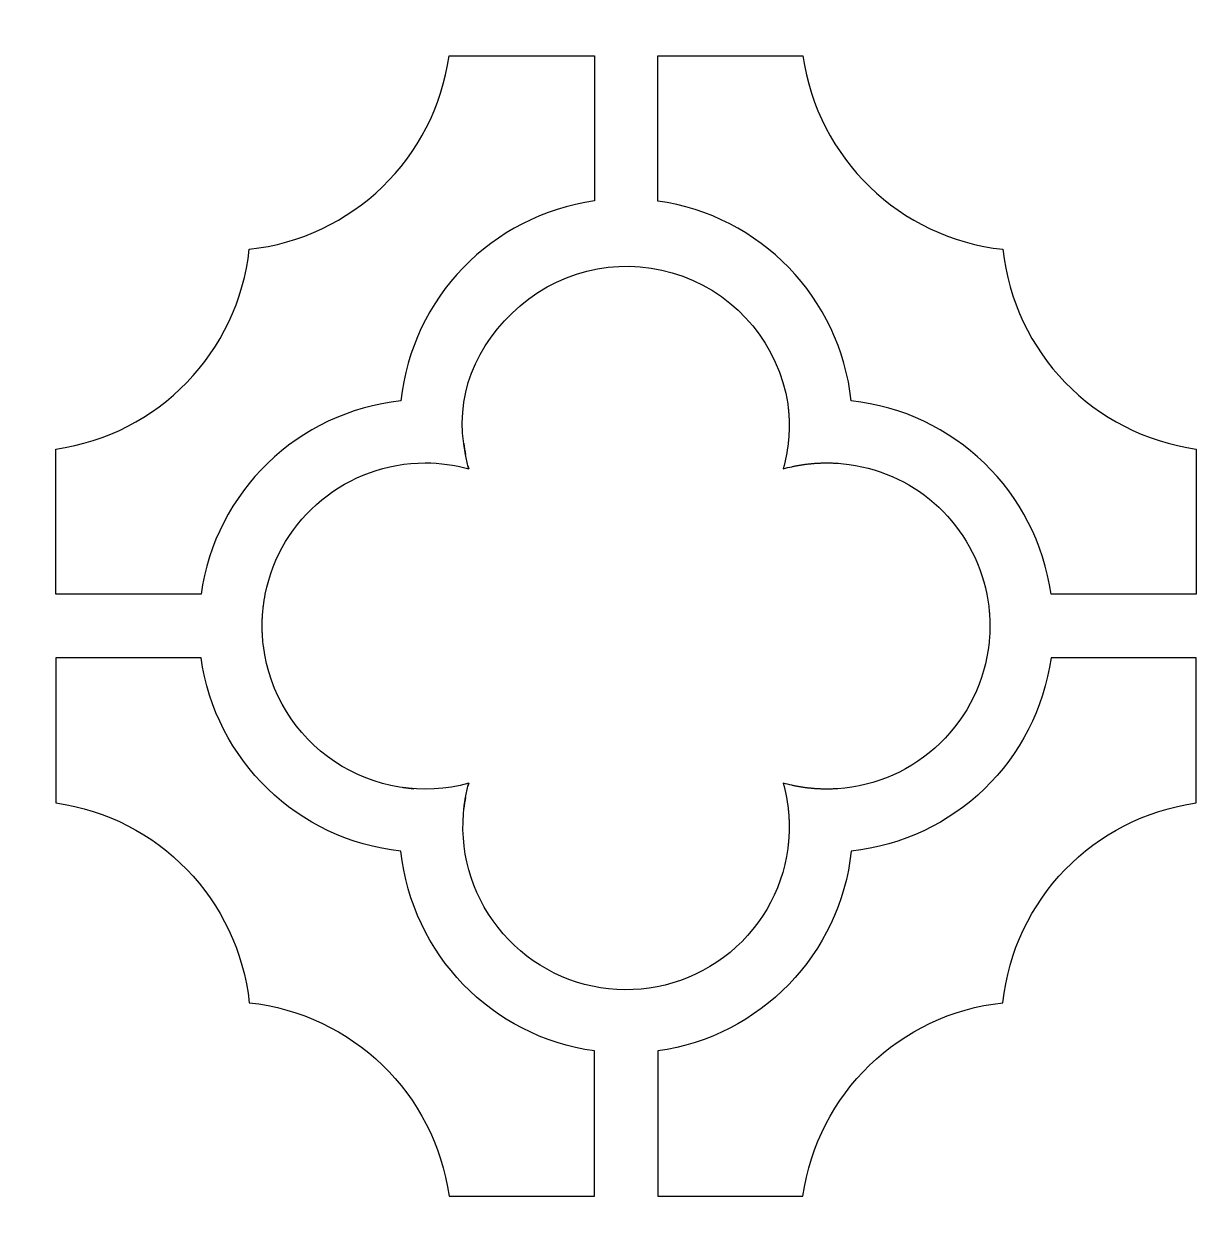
# Model space of a CAD drawing. Header units: centimetres. Extents: x -8.6 to 7.4, y -2.5 to 11.8.
# Drawn here: x 3.592 to 6.103, y 2.096 to 4.664 of the extents above; entities that cross this region are included whole.
import ezdxf

# ---------------------------------------------------------------- set-up
doc = ezdxf.new("R2010")
doc.units = ezdxf.units.CM
doc.header["$MEASUREMENT"] = 0
doc.layers.add('layer 1', color=7, linetype='Continuous')

msp = doc.modelspace()

# ---------------------------------------------------------------- linework, layer by layer
at = {"layer": 'layer 1', "color": 242}
for points, knots in [([(-0.18941, 11.81631), (-0.18941, 11.81631), (-0.0542, 11.81631), (-0.0542, 11.81631), (-0.0542, 11.81631), (-0.0542, 11.81631), (7.23783, 11.81631), (7.23783, 11.81631), (7.23783, 11.81631), (7.23783, 11.81631), (7.37304, 11.81631), (7.37304, 11.81631), (7.37304, 11.81631), (7.37304, 11.81631), (7.37304, 11.6811), (7.37304, 11.6811), (7.37304, 11.6811), (7.37304, 11.6811), (7.37304, -2.35212), (7.37304, -2.35212), (7.37304, -2.35212), (7.37304, -2.35212), (7.37304, -2.48733), (7.37304, -2.48733), (7.37304, -2.48733), (7.37304, -2.48733), (7.23783, -2.48733), (7.23783, -2.48733), (7.23783, -2.48733), (7.23783, -2.48733), (-0.0542, -2.48733), (-0.0542, -2.48733), (-0.0542, -2.48733), (-0.0542, -2.48733), (-0.18941, -2.48733), (-0.18941, -2.48733), (-0.18941, -2.48733), (-0.18941, -2.48733), (-0.18941, -2.35212), (-0.18941, -2.35212), (-0.18941, -2.35212), (-0.18941, -2.35212), (-0.18941, 11.6811), (-0.18941, 11.6811), (-0.18941, 11.6811), (-0.18941, 11.6811), (-0.18941, 11.81631), (-0.18941, 11.81631)], [0, 0, 0, 0, 0.0769231, 0.0769231, 0.0769231, 0.0769231, 0.1538462, 0.1538462, 0.1538462, 0.1538462, 0.2307692, 0.2307692, 0.2307692, 0.2307692, 0.3076923, 0.3076923, 0.3076923, 0.3076923, 0.3846154, 0.3846154, 0.3846154, 0.3846154, 0.4615385, 0.4615385, 0.4615385, 0.4615385, 0.5384615, 0.5384615, 0.5384615, 0.5384615, 0.6153846, 0.6153846, 0.6153846, 0.6153846, 0.6923077, 0.6923077, 0.6923077, 0.6923077, 0.7692308, 0.7692308, 0.7692308, 0.7692308, 0.8461538, 0.8461538, 0.8461538, 0.8461538, 1, 1, 1, 1]), ([(4.80863, 4.59689), (4.80863, 4.59689), (4.70532, 4.59689), (4.70532, 4.59689), (4.70532, 4.59689), (4.70532, 4.59689), (4.65601, 4.59689), (4.65601, 4.59689), (4.65601, 4.59689), (4.65601, 4.59689), (4.61874, 4.59689), (4.61874, 4.59689), (4.61874, 4.59689), (4.61874, 4.59689), (4.49869, 4.59689), (4.49869, 4.59689), (4.49869, 4.59689), (4.46806, 4.3779), (4.2921, 4.20773), (4.07225, 4.18404), (4.07225, 4.18404), (4.04874, 3.96418), (3.87838, 3.78841), (3.65942, 3.75762), (3.65942, 3.75762), (3.65942, 3.75762), (3.65942, 3.69232), (3.65942, 3.69232), (3.65942, 3.69232), (3.65942, 3.69232), (3.65942, 3.65907), (3.65942, 3.65907), (3.65942, 3.65907), (3.65942, 3.65907), (3.65942, 3.56051), (3.65942, 3.56051), (3.65942, 3.56051), (3.65942, 3.56051), (3.65942, 3.44769), (3.65942, 3.44769), (3.65942, 3.44769), (3.65942, 3.44769), (3.84912, 3.44769), (3.84912, 3.44769), (3.84912, 3.44769), (3.84912, 3.44769), (3.96933, 3.44769), (3.96933, 3.44769), (3.96933, 3.44769), (3.99994, 3.66669), (4.17591, 3.83687), (4.39576, 3.86055), (4.39576, 3.86055), (4.41928, 4.08042), (4.58966, 4.25619), (4.80863, 4.28697), (4.80863, 4.28697), (4.80863, 4.28697), (4.80863, 4.59689), (4.80863, 4.59689)], [0, 0, 0, 0, 0.0625, 0.0625, 0.0625, 0.0625, 0.125, 0.125, 0.125, 0.125, 0.1875, 0.1875, 0.1875, 0.1875, 0.25, 0.25, 0.25, 0.25, 0.3125, 0.3125, 0.3125, 0.3125, 0.375, 0.375, 0.375, 0.375, 0.4375, 0.4375, 0.4375, 0.4375, 0.5, 0.5, 0.5, 0.5, 0.5625, 0.5625, 0.5625, 0.5625, 0.625, 0.625, 0.625, 0.625, 0.6875, 0.6875, 0.6875, 0.6875, 0.75, 0.75, 0.75, 0.75, 0.8125, 0.8125, 0.8125, 0.8125, 0.875, 0.875, 0.875, 0.875, 1, 1, 1, 1]), ([(5.25376, 4.59689), (5.25376, 4.59689), (5.18862, 4.59689), (5.18862, 4.59689), (5.18862, 4.59689), (5.18862, 4.59689), (5.09642, 4.59689), (5.09642, 4.59689), (5.09642, 4.59689), (5.09642, 4.59689), (5.02738, 4.59689), (5.02738, 4.59689), (5.02738, 4.59689), (5.02738, 4.59689), (4.94384, 4.59689), (4.94384, 4.59689), (4.94384, 4.59689), (4.94384, 4.59689), (4.94384, 4.28696), (4.94384, 4.28696), (4.94384, 4.28696), (5.16283, 4.25635), (5.33299, 4.08039), (5.35667, 3.86055), (5.35667, 3.86055), (5.57654, 3.83702), (5.75231, 3.66666), (5.78311, 3.44769), (5.78311, 3.44769), (5.78311, 3.44769), (5.93807, 3.44769), (5.93807, 3.44769), (5.93807, 3.44769), (5.93807, 3.44769), (6.09303, 3.44769), (6.09303, 3.44769), (6.09303, 3.44769), (6.09303, 3.44769), (6.09303, 3.56051), (6.09303, 3.56051), (6.09303, 3.56051), (6.09303, 3.56051), (6.09303, 3.65906), (6.09303, 3.65906), (6.09303, 3.65906), (6.09303, 3.65906), (6.09303, 3.69234), (6.09303, 3.69234), (6.09303, 3.69234), (6.09303, 3.69234), (6.09303, 3.7576), (6.09303, 3.7576), (6.09303, 3.7576), (5.87404, 3.78823), (5.70388, 3.96419), (5.68018, 4.18404), (5.68018, 4.18404), (5.46032, 4.20756), (5.28455, 4.37792), (5.25376, 4.59689), (5.25376, 4.59689), (5.25376, 4.59689), (5.25376, 4.59689), (5.25376, 4.59689)], [0, 0, 0, 0, 0.0588235, 0.0588235, 0.0588235, 0.0588235, 0.1176471, 0.1176471, 0.1176471, 0.1176471, 0.1764706, 0.1764706, 0.1764706, 0.1764706, 0.2352941, 0.2352941, 0.2352941, 0.2352941, 0.2941176, 0.2941176, 0.2941176, 0.2941176, 0.3529412, 0.3529412, 0.3529412, 0.3529412, 0.4117647, 0.4117647, 0.4117647, 0.4117647, 0.4705882, 0.4705882, 0.4705882, 0.4705882, 0.5294118, 0.5294118, 0.5294118, 0.5294118, 0.5882353, 0.5882353, 0.5882353, 0.5882353, 0.6470588, 0.6470588, 0.6470588, 0.6470588, 0.7058824, 0.7058824, 0.7058824, 0.7058824, 0.7647059, 0.7647059, 0.7647059, 0.7647059, 0.8235294, 0.8235294, 0.8235294, 0.8235294, 0.8823529, 0.8823529, 0.8823529, 0.8823529, 1, 1, 1, 1]), ([(4.1064, 3.44769), (4.10477, 3.43945), (4.10345, 3.43115), (4.10243, 3.42281), (4.10243, 3.42281), (4.10243, 3.42281), (4.10219, 3.42072), (4.10219, 3.42072), (4.10219, 3.42072), (4.10219, 3.42072), (4.10195, 3.41861), (4.10195, 3.41861), (4.10195, 3.41861), (4.10195, 3.41861), (4.10112, 3.41026), (4.10112, 3.41026), (4.10112, 3.41026), (4.10112, 3.41026), (4.10063, 3.4038), (4.10063, 3.4038), (4.10063, 3.4038), (4.10063, 3.4038), (4.10048, 3.40165), (4.10048, 3.40165), (4.10048, 3.40165), (4.10048, 3.40165), (4.10023, 3.39738), (4.10023, 3.39738), (4.10023, 3.39738), (4.10023, 3.39738), (4.10014, 3.39521), (4.10014, 3.39521), (4.10014, 3.39521), (4.10014, 3.39521), (4.10004, 3.39246), (4.10004, 3.39246), (4.10004, 3.39246), (4.10004, 3.39246), (4.1, 3.3909), (4.1, 3.3909), (4.1, 3.3909), (4.1, 3.3909), (4.09992, 3.3891), (4.09992, 3.3891), (4.09992, 3.3891), (4.09992, 3.3891), (4.09989, 3.38691), (4.09989, 3.38691), (4.09989, 3.38691), (4.09989, 3.38691), (4.09988, 3.38553), (4.09988, 3.38553), (4.09988, 3.38553), (4.09988, 3.38553), (4.09984, 3.38338), (4.09984, 3.38338), (4.09984, 3.38338), (4.09984, 3.38338), (4.09983, 3.38119), (4.09983, 3.38119), (4.09983, 3.38119), (4.09983, 3.38119), (4.09983, 3.37904), (4.09983, 3.37904), (4.09983, 3.37904), (4.09983, 3.37904), (4.09984, 3.37689), (4.09984, 3.37689), (4.09984, 3.37689), (4.09984, 3.37689), (4.09987, 3.37507), (4.09987, 3.37507), (4.09987, 3.37507), (4.09987, 3.37507), (4.09988, 3.37364), (4.09988, 3.37364), (4.09988, 3.37364), (4.09988, 3.37364), (4.09992, 3.37147), (4.09992, 3.37147), (4.09992, 3.37147), (4.09992, 3.37147), (4.1, 3.36931), (4.1, 3.36931), (4.1, 3.36931), (4.1, 3.36931), (4.10004, 3.36774), (4.10004, 3.36774), (4.10004, 3.36774), (4.10004, 3.36774), (4.1001, 3.36611), (4.1001, 3.36611), (4.1001, 3.36611), (4.1001, 3.36611), (4.10019, 3.36396), (4.10019, 3.36396), (4.10019, 3.36396), (4.10019, 3.36396), (4.10048, 3.35862), (4.10048, 3.35862), (4.10048, 3.35862), (4.10048, 3.35862), (4.10063, 3.35647), (4.10063, 3.35647), (4.10063, 3.35647), (4.10063, 3.35647), (4.10102, 3.35116), (4.10102, 3.35116), (4.10102, 3.35116), (4.10136, 3.34728), (4.10175, 3.3434), (4.10219, 3.33952), (4.10219, 3.33952), (4.10219, 3.33952), (4.10243, 3.33741), (4.10243, 3.33741), (4.10243, 3.33741), (4.11475, 3.2369), (4.17023, 3.14682), (4.25447, 3.09064), (4.25447, 3.09064), (4.33869, 3.03448), (4.44306, 3.01765), (4.54064, 3.04456), (4.54064, 3.04456), (4.54064, 3.04456), (4.53898, 3.03828), (4.53898, 3.03828), (4.53898, 3.03828), (4.53898, 3.03828), (4.54064, 3.04458), (4.54064, 3.04458), (4.54064, 3.04458), (4.53827, 3.03576), (4.53621, 3.02686), (4.53448, 3.01789), (4.53448, 3.01789), (4.53272, 3.00879), (4.53133, 2.99962), (4.53031, 2.99041), (4.53031, 2.99041), (4.53121, 2.99847), (4.53238, 3.0065), (4.53382, 3.01448), (4.53382, 3.01448), (4.51709, 2.92221), (4.53824, 2.82708), (4.59252, 2.75061), (4.59252, 2.75061), (4.64678, 2.67413), (4.72913, 2.62282), (4.82175, 2.60815), (4.82175, 2.60815), (4.91441, 2.59348), (5.00906, 2.61682), (5.08427, 2.67289), (5.08427, 2.67289), (5.15948, 2.72896), (5.20882, 2.81255), (5.22121, 2.90554), (5.22121, 2.90554), (5.22121, 2.90554), (5.22142, 2.90701), (5.22142, 2.90701), (5.22142, 2.90701), (5.22142, 2.90701), (5.22157, 2.90848), (5.22157, 2.90848), (5.22157, 2.90848), (5.22157, 2.90848), (5.22195, 2.91144), (5.22195, 2.91144), (5.22195, 2.91144), (5.22195, 2.91144), (5.2222, 2.91365), (5.2222, 2.91365), (5.2222, 2.91365), (5.2222, 2.91365), (5.22237, 2.91511), (5.22237, 2.91511), (5.22237, 2.91511), (5.22237, 2.91511), (5.22258, 2.91734), (5.22258, 2.91734), (5.22258, 2.91734), (5.22258, 2.91734), (5.22275, 2.91923), (5.22275, 2.91923), (5.22275, 2.91923), (5.22275, 2.91923), (5.22292, 2.92103), (5.22292, 2.92103), (5.22292, 2.92103), (5.22292, 2.92103), (5.22304, 2.92253), (5.22304, 2.92253), (5.22304, 2.92253), (5.22304, 2.92253), (5.22315, 2.92378), (5.22315, 2.92378), (5.22315, 2.92378), (5.22315, 2.92378), (5.22328, 2.9255), (5.22328, 2.9255), (5.22328, 2.9255), (5.22328, 2.9255), (5.22373, 2.93219), (5.22373, 2.93219), (5.22373, 2.93219), (5.22373, 2.93219), (5.22381, 2.93369), (5.22381, 2.93369), (5.22381, 2.93369), (5.22381, 2.93369), (5.22386, 2.93518), (5.22386, 2.93518), (5.22386, 2.93518), (5.22386, 2.93518), (5.22395, 2.93669), (5.22395, 2.93669), (5.22395, 2.93669), (5.22395, 2.93669), (5.224, 2.93818), (5.224, 2.93818), (5.224, 2.93818), (5.224, 2.93818), (5.22409, 2.94039), (5.22409, 2.94039), (5.22409, 2.94039), (5.22409, 2.94039), (5.22422, 2.94537), (5.22422, 2.94537), (5.22422, 2.94537), (5.22422, 2.94537), (5.22424, 2.94726), (5.22424, 2.94726), (5.22424, 2.94726), (5.22424, 2.94726), (5.22427, 2.94953), (5.22427, 2.94953), (5.22427, 2.94953), (5.22427, 2.94953), (5.2243, 2.95176), (5.2243, 2.95176), (5.2243, 2.95176), (5.2243, 2.95176), (5.22427, 2.95327), (5.22427, 2.95327), (5.22427, 2.95327), (5.22427, 2.95327), (5.22427, 2.95477), (5.22427, 2.95477), (5.22427, 2.95477), (5.22427, 2.95477), (5.22424, 2.95627), (5.22424, 2.95627), (5.22424, 2.95627), (5.22424, 2.95627), (5.22424, 2.95777), (5.22424, 2.95777), (5.22424, 2.95777), (5.22424, 2.95777), (5.22419, 2.95928), (5.22419, 2.95928), (5.22419, 2.95928), (5.22419, 2.95928), (5.22416, 2.96078), (5.22416, 2.96078), (5.22416, 2.96078), (5.22416, 2.96078), (5.22412, 2.96228), (5.22412, 2.96228), (5.22412, 2.96228), (5.22412, 2.96228), (5.22409, 2.96376), (5.22409, 2.96376), (5.22409, 2.96376), (5.22409, 2.96376), (5.224, 2.96527), (5.224, 2.96527), (5.224, 2.96527), (5.224, 2.96527), (5.22395, 2.96676), (5.22395, 2.96676), (5.22395, 2.96676), (5.22395, 2.96676), (5.22386, 2.96827), (5.22386, 2.96827), (5.22386, 2.96827), (5.22386, 2.96827), (5.22381, 2.96974), (5.22381, 2.96974), (5.22381, 2.96974), (5.22381, 2.96974), (5.22373, 2.97124), (5.22373, 2.97124), (5.22373, 2.97124), (5.22373, 2.97124), (5.22365, 2.97271), (5.22365, 2.97271), (5.22365, 2.97271), (5.22365, 2.97271), (5.22356, 2.97422), (5.22356, 2.97422), (5.22356, 2.97422), (5.22356, 2.97422), (5.22347, 2.97567), (5.22347, 2.97567), (5.22347, 2.97567), (5.22347, 2.97567), (5.22336, 2.97718), (5.22336, 2.97718), (5.22336, 2.97718), (5.22336, 2.97718), (5.22325, 2.97864), (5.22325, 2.97864), (5.22325, 2.97864), (5.22325, 2.97864), (5.22312, 2.98013), (5.22312, 2.98013), (5.22312, 2.98013), (5.22312, 2.98013), (5.223, 2.9816), (5.223, 2.9816), (5.223, 2.9816), (5.223, 2.9816), (5.22286, 2.9831), (5.22286, 2.9831), (5.22286, 2.9831), (5.22286, 2.9831), (5.22273, 2.98456), (5.22273, 2.98456), (5.22273, 2.98456), (5.22273, 2.98456), (5.22259, 2.98602), (5.22259, 2.98602), (5.22259, 2.98602), (5.22259, 2.98602), (5.22248, 2.98748), (5.22248, 2.98748), (5.22248, 2.98748), (5.22248, 2.98748), (5.22231, 2.98896), (5.22231, 2.98896), (5.22231, 2.98896), (5.22231, 2.98896), (5.22215, 2.99041), (5.22215, 2.99041), (5.22215, 2.99041), (5.22013, 3.00872), (5.21665, 3.02683), (5.21173, 3.04458), (5.21173, 3.04458), (5.21775, 3.04295), (5.22382, 3.04146), (5.22991, 3.04012), (5.22991, 3.04012), (5.22991, 3.04012), (5.23133, 3.0398), (5.23133, 3.0398), (5.23133, 3.0398), (5.23133, 3.0398), (5.23275, 3.03952), (5.23275, 3.03952), (5.23275, 3.03952), (5.23275, 3.03952), (5.23417, 3.03919), (5.23417, 3.03919), (5.23417, 3.03919), (5.23417, 3.03919), (5.23558, 3.03892), (5.23558, 3.03892), (5.23558, 3.03892), (5.23558, 3.03892), (5.237, 3.03864), (5.237, 3.03864), (5.237, 3.03864), (5.237, 3.03864), (5.23842, 3.03837), (5.23842, 3.03837), (5.23842, 3.03837), (5.23842, 3.03837), (5.23986, 3.03809), (5.23986, 3.03809), (5.23986, 3.03809), (5.23986, 3.03809), (5.24128, 3.03784), (5.24128, 3.03784), (5.24128, 3.03784), (5.24128, 3.03784), (5.24271, 3.03756), (5.24271, 3.03756), (5.24271, 3.03756), (5.24271, 3.03756), (5.24413, 3.03731), (5.24413, 3.03731), (5.24413, 3.03731), (5.24413, 3.03731), (5.24559, 3.03705), (5.24559, 3.03705), (5.24559, 3.03705), (5.24559, 3.03705), (5.24701, 3.03683), (5.24701, 3.03683), (5.24701, 3.03683), (5.24701, 3.03683), (5.24848, 3.03658), (5.24848, 3.03658), (5.24848, 3.03658), (5.24848, 3.03658), (5.2499, 3.03636), (5.2499, 3.03636), (5.2499, 3.03636), (5.2499, 3.03636), (5.25135, 3.03611), (5.25135, 3.03611), (5.25135, 3.03611), (5.25135, 3.03611), (5.25278, 3.0359), (5.25278, 3.0359), (5.25278, 3.0359), (5.25278, 3.0359), (5.25425, 3.03568), (5.25425, 3.03568), (5.25425, 3.03568), (5.25425, 3.03568), (5.25571, 3.03548), (5.25571, 3.03548), (5.25571, 3.03548), (5.25571, 3.03548), (5.25716, 3.03525), (5.25716, 3.03525), (5.25716, 3.03525), (5.25716, 3.03525), (5.25859, 3.03509), (5.25859, 3.03509), (5.25859, 3.03509), (5.25859, 3.03509), (5.26006, 3.03488), (5.26006, 3.03488), (5.26006, 3.03488), (5.26006, 3.03488), (5.26152, 3.03471), (5.26152, 3.03471), (5.26152, 3.03471), (5.26152, 3.03471), (5.26297, 3.03451), (5.26297, 3.03451), (5.26297, 3.03451), (5.26297, 3.03451), (5.26444, 3.03435), (5.26444, 3.03435), (5.26444, 3.03435), (5.26444, 3.03435), (5.2659, 3.03417), (5.2659, 3.03417), (5.2659, 3.03417), (5.2659, 3.03417), (5.26735, 3.03401), (5.26735, 3.03401), (5.26735, 3.03401), (5.26735, 3.03401), (5.26884, 3.03386), (5.26884, 3.03386), (5.26884, 3.03386), (5.26884, 3.03386), (5.27029, 3.03373), (5.27029, 3.03373), (5.27029, 3.03373), (5.27029, 3.03373), (5.27175, 3.03358), (5.27175, 3.03358), (5.27175, 3.03358), (5.27175, 3.03358), (5.27322, 3.03346), (5.27322, 3.03346), (5.27322, 3.03346), (5.27322, 3.03346), (5.27471, 3.03331), (5.27471, 3.03331), (5.27471, 3.03331), (5.27471, 3.03331), (5.27618, 3.03319), (5.27618, 3.03319), (5.27618, 3.03319), (5.27618, 3.03319), (5.27767, 3.03307), (5.27767, 3.03307), (5.27767, 3.03307), (5.27767, 3.03307), (5.27913, 3.03295), (5.27913, 3.03295), (5.27913, 3.03295), (5.27913, 3.03295), (5.28064, 3.03284), (5.28064, 3.03284), (5.28064, 3.03284), (5.28064, 3.03284), (5.28209, 3.03275), (5.28209, 3.03275), (5.28209, 3.03275), (5.28209, 3.03275), (5.2836, 3.03267), (5.2836, 3.03267), (5.2836, 3.03267), (5.2836, 3.03267), (5.28507, 3.03258), (5.28507, 3.03258), (5.28507, 3.03258), (5.28507, 3.03258), (5.28657, 3.0325), (5.28657, 3.0325), (5.28657, 3.0325), (5.28657, 3.0325), (5.28804, 3.03245), (5.28804, 3.03245), (5.28804, 3.03245), (5.28804, 3.03245), (5.28955, 3.03236), (5.28955, 3.03236), (5.28955, 3.03236), (5.28955, 3.03236), (5.29104, 3.03231), (5.29104, 3.03231), (5.29104, 3.03231), (5.29104, 3.03231), (5.29255, 3.03223), (5.29255, 3.03223), (5.29255, 3.03223), (5.29255, 3.03223), (5.29403, 3.03219), (5.29403, 3.03219), (5.29403, 3.03219), (5.29403, 3.03219), (5.29554, 3.03215), (5.29554, 3.03215), (5.29554, 3.03215), (5.29554, 3.03215), (5.29704, 3.03213), (5.29704, 3.03213), (5.29704, 3.03213), (5.29704, 3.03213), (5.29854, 3.03208), (5.29854, 3.03208), (5.29854, 3.03208), (5.29854, 3.03208), (5.30004, 3.03208), (5.30004, 3.03208), (5.30004, 3.03208), (5.30004, 3.03208), (5.30154, 3.03204), (5.30154, 3.03204), (5.30154, 3.03204), (5.30154, 3.03204), (5.30304, 3.03204), (5.30304, 3.03204), (5.30304, 3.03204), (5.30304, 3.03204), (5.30455, 3.03201), (5.30455, 3.03201), (5.30455, 3.03201), (5.30455, 3.03201), (5.30605, 3.03204), (5.30605, 3.03204), (5.30605, 3.03204), (5.30605, 3.03204), (5.30788, 3.03205), (5.30788, 3.03205), (5.30788, 3.03205), (5.30788, 3.03205), (5.30982, 3.03208), (5.30982, 3.03208), (5.30982, 3.03208), (5.30982, 3.03208), (5.31626, 3.03224), (5.31626, 3.03224), (5.31626, 3.03224), (5.31626, 3.03224), (5.31812, 3.03233), (5.31812, 3.03233), (5.31812, 3.03233), (5.31812, 3.03233), (5.32483, 3.03265), (5.32483, 3.03265), (5.32483, 3.03265), (5.32483, 3.03265), (5.32633, 3.03274), (5.32633, 3.03274), (5.32633, 3.03274), (5.32633, 3.03274), (5.32784, 3.03283), (5.32784, 3.03283), (5.32784, 3.03283), (5.40981, 3.03847), (5.48713, 3.07281), (5.54627, 3.12986), (5.54627, 3.12986), (5.60543, 3.18692), (5.64246, 3.26303), (5.65081, 3.3448), (5.65081, 3.3448), (5.65081, 3.3448), (5.6513, 3.35009), (5.6513, 3.35009), (5.6513, 3.35009), (5.65175, 3.35561), (5.65209, 3.36113), (5.65234, 3.36665), (5.65234, 3.36665), (5.65234, 3.36665), (5.65239, 3.36826), (5.65239, 3.36826), (5.65239, 3.36826), (5.65239, 3.36826), (5.65247, 3.37042), (5.65247, 3.37042), (5.65247, 3.37042), (5.65247, 3.37042), (5.65255, 3.37348), (5.65255, 3.37348), (5.65255, 3.37348), (5.65255, 3.37348), (5.65257, 3.37516), (5.65257, 3.37516), (5.65257, 3.37516), (5.65257, 3.37516), (5.65259, 3.37689), (5.65259, 3.37689), (5.65259, 3.37689), (5.65259, 3.37689), (5.65261, 3.37904), (5.65261, 3.37904), (5.65261, 3.37904), (5.65261, 3.37904), (5.65261, 3.38119), (5.65261, 3.38119), (5.65261, 3.38119), (5.65261, 3.38119), (5.65259, 3.38338), (5.65259, 3.38338), (5.65259, 3.38338), (5.65259, 3.38338), (5.65257, 3.38512), (5.65257, 3.38512), (5.65257, 3.38512), (5.65257, 3.38512), (5.65255, 3.38661), (5.65255, 3.38661), (5.65255, 3.38661), (5.65255, 3.38661), (5.65251, 3.38873), (5.65251, 3.38873), (5.65251, 3.38873), (5.65251, 3.38873), (5.65243, 3.3909), (5.65243, 3.3909), (5.65243, 3.3909), (5.65243, 3.3909), (5.65239, 3.39237), (5.65239, 3.39237), (5.65239, 3.39237), (5.65216, 3.3976), (5.65186, 3.40283), (5.65146, 3.40805), (5.65146, 3.40805), (5.65146, 3.40805), (5.6513, 3.41016), (5.6513, 3.41016), (5.6513, 3.41016), (5.6513, 3.41016), (5.65092, 3.41438), (5.65092, 3.41438), (5.65092, 3.41438), (5.64976, 3.42555), (5.64813, 3.43666), (5.64602, 3.44769), (5.64602, 3.44769), (5.61727, 3.59344), (5.49932, 3.7048), (5.35213, 3.72489), (5.35213, 3.72489), (5.34443, 3.72594), (5.33669, 3.72674), (5.32894, 3.72727), (5.32894, 3.72727), (5.32894, 3.72727), (5.32711, 3.7274), (5.32711, 3.7274), (5.32711, 3.7274), (5.32711, 3.7274), (5.3256, 3.7275), (5.3256, 3.7275), (5.3256, 3.7275), (5.3256, 3.7275), (5.31812, 3.72786), (5.31812, 3.72786), (5.31812, 3.72786), (5.31812, 3.72786), (5.31626, 3.72794), (5.31626, 3.72794), (5.31626, 3.72794), (5.31626, 3.72794), (5.31094, 3.72809), (5.31094, 3.72809), (5.31094, 3.72809), (5.31094, 3.72809), (5.30906, 3.7281), (5.30906, 3.7281), (5.30906, 3.7281), (5.30906, 3.7281), (5.30678, 3.72814), (5.30678, 3.72814), (5.30678, 3.72814), (5.30678, 3.72814), (5.30455, 3.72816), (5.30455, 3.72816), (5.30455, 3.72816), (5.30455, 3.72816), (5.30304, 3.72814), (5.30304, 3.72814), (5.30304, 3.72814), (5.30304, 3.72814), (5.30154, 3.72814), (5.30154, 3.72814), (5.30154, 3.72814), (5.30154, 3.72814), (5.30004, 3.7281), (5.30004, 3.7281), (5.30004, 3.7281), (5.30004, 3.7281), (5.29854, 3.7281), (5.29854, 3.7281), (5.29854, 3.7281), (5.29854, 3.7281), (5.29704, 3.72807), (5.29704, 3.72807), (5.29704, 3.72807), (5.29704, 3.72807), (5.29554, 3.72804), (5.29554, 3.72804), (5.29554, 3.72804), (5.29554, 3.72804), (5.29403, 3.72799), (5.29403, 3.72799), (5.29403, 3.72799), (5.29403, 3.72799), (5.29255, 3.72795), (5.29255, 3.72795), (5.29255, 3.72795), (5.29255, 3.72795), (5.29104, 3.72787), (5.29104, 3.72787), (5.29104, 3.72787), (5.29104, 3.72787), (5.28955, 3.72781), (5.28955, 3.72781), (5.28955, 3.72781), (5.28955, 3.72781), (5.28804, 3.72774), (5.28804, 3.72774), (5.28804, 3.72774), (5.28804, 3.72774), (5.28657, 3.72769), (5.28657, 3.72769), (5.28657, 3.72769), (5.28657, 3.72769), (5.28507, 3.7276), (5.28507, 3.7276), (5.28507, 3.7276), (5.28507, 3.7276), (5.28361, 3.72752), (5.28361, 3.72752), (5.28361, 3.72752), (5.28361, 3.72752), (5.28211, 3.72742), (5.28211, 3.72742), (5.28211, 3.72742), (5.28211, 3.72742), (5.28065, 3.72735), (5.28065, 3.72735), (5.28065, 3.72735), (5.28065, 3.72735), (5.27916, 3.72722), (5.27916, 3.72722), (5.27916, 3.72722), (5.27916, 3.72722), (5.27769, 3.72711), (5.27769, 3.72711), (5.27769, 3.72711), (5.27769, 3.72711), (5.27619, 3.727), (5.27619, 3.727), (5.27619, 3.727), (5.27619, 3.727), (5.27472, 3.72687), (5.27472, 3.72687), (5.27472, 3.72687), (5.27472, 3.72687), (5.27324, 3.72672), (5.27324, 3.72672), (5.27324, 3.72672), (5.27324, 3.72672), (5.27179, 3.72661), (5.27179, 3.72661), (5.27179, 3.72661), (5.27179, 3.72661), (5.27032, 3.72646), (5.27032, 3.72646), (5.27032, 3.72646), (5.27032, 3.72646), (5.26886, 3.72633), (5.26886, 3.72633), (5.26886, 3.72633), (5.26886, 3.72633), (5.26739, 3.72617), (5.26739, 3.72617), (5.26739, 3.72617), (5.26739, 3.72617), (5.26592, 3.726), (5.26592, 3.726), (5.26592, 3.726), (5.26592, 3.726), (5.26447, 3.72583), (5.26447, 3.72583), (5.26447, 3.72583), (5.26447, 3.72583), (5.26301, 3.72567), (5.26301, 3.72567), (5.26301, 3.72567), (5.26301, 3.72567), (5.26154, 3.72547), (5.26154, 3.72547), (5.26154, 3.72547), (5.26154, 3.72547), (5.26009, 3.7253), (5.26009, 3.7253), (5.26009, 3.7253), (5.26009, 3.7253), (5.25863, 3.7251), (5.25863, 3.7251), (5.25863, 3.7251), (5.25863, 3.7251), (5.25721, 3.72494), (5.25721, 3.72494), (5.25721, 3.72494), (5.25721, 3.72494), (5.25574, 3.72471), (5.25574, 3.72471), (5.25574, 3.72471), (5.25574, 3.72471), (5.25429, 3.72451), (5.25429, 3.72451), (5.25429, 3.72451), (5.25429, 3.72451), (5.25283, 3.72427), (5.25283, 3.72427), (5.25283, 3.72427), (5.25283, 3.72427), (5.25139, 3.72407), (5.25139, 3.72407), (5.25139, 3.72407), (5.25139, 3.72407), (5.24993, 3.72383), (5.24993, 3.72383), (5.24993, 3.72383), (5.24993, 3.72383), (5.24851, 3.72359), (5.24851, 3.72359), (5.24851, 3.72359), (5.24851, 3.72359), (5.24706, 3.72336), (5.24706, 3.72336), (5.24706, 3.72336), (5.24706, 3.72336), (5.24564, 3.72314), (5.24564, 3.72314), (5.24564, 3.72314), (5.24564, 3.72314), (5.24417, 3.72286), (5.24417, 3.72286), (5.24417, 3.72286), (5.24417, 3.72286), (5.24275, 3.72263), (5.24275, 3.72263), (5.24275, 3.72263), (5.24275, 3.72263), (5.24132, 3.72234), (5.24132, 3.72234), (5.24132, 3.72234), (5.24132, 3.72234), (5.2399, 3.7221), (5.2399, 3.7221), (5.2399, 3.7221), (5.2399, 3.7221), (5.23848, 3.72181), (5.23848, 3.72181), (5.23848, 3.72181), (5.23848, 3.72181), (5.23706, 3.72155), (5.23706, 3.72155), (5.23706, 3.72155), (5.23706, 3.72155), (5.23565, 3.72126), (5.23565, 3.72126), (5.23565, 3.72126), (5.23565, 3.72126), (5.23423, 3.721), (5.23423, 3.721), (5.23423, 3.721), (5.23423, 3.721), (5.2328, 3.72067), (5.2328, 3.72067), (5.2328, 3.72067), (5.2328, 3.72067), (5.23138, 3.72038), (5.23138, 3.72038), (5.23138, 3.72038), (5.23138, 3.72038), (5.22996, 3.72005), (5.22996, 3.72005), (5.22996, 3.72005), (5.22387, 3.71874), (5.21782, 3.71726), (5.21181, 3.71561), (5.21181, 3.71561), (5.21666, 3.73337), (5.22012, 3.75148), (5.22214, 3.76978), (5.22214, 3.76978), (5.22214, 3.76978), (5.2223, 3.77123), (5.2223, 3.77123), (5.2223, 3.77123), (5.2223, 3.77123), (5.22245, 3.7727), (5.22245, 3.7727), (5.22245, 3.7727), (5.22245, 3.7727), (5.22258, 3.77417), (5.22258, 3.77417), (5.22258, 3.77417), (5.22258, 3.77417), (5.22273, 3.77563), (5.22273, 3.77563), (5.22273, 3.77563), (5.22273, 3.77563), (5.22286, 3.77708), (5.22286, 3.77708), (5.22286, 3.77708), (5.22286, 3.77708), (5.223, 3.77859), (5.223, 3.77859), (5.223, 3.77859), (5.223, 3.77859), (5.22312, 3.78004), (5.22312, 3.78004), (5.22312, 3.78004), (5.22312, 3.78004), (5.22325, 3.78155), (5.22325, 3.78155), (5.22325, 3.78155), (5.22325, 3.78155), (5.22336, 3.78301), (5.22336, 3.78301), (5.22336, 3.78301), (5.22336, 3.78301), (5.22347, 3.78451), (5.22347, 3.78451), (5.22347, 3.78451), (5.22347, 3.78451), (5.22356, 3.78597), (5.22356, 3.78597), (5.22356, 3.78597), (5.22356, 3.78597), (5.22365, 3.78746), (5.22365, 3.78746), (5.22365, 3.78746), (5.22365, 3.78746), (5.22373, 3.78894), (5.22373, 3.78894), (5.22373, 3.78894), (5.22373, 3.78894), (5.22381, 3.79044), (5.22381, 3.79044), (5.22381, 3.79044), (5.22381, 3.79044), (5.22386, 3.79192), (5.22386, 3.79192), (5.22386, 3.79192), (5.22386, 3.79192), (5.22395, 3.79341), (5.22395, 3.79341), (5.22395, 3.79341), (5.22395, 3.79341), (5.224, 3.79492), (5.224, 3.79492), (5.224, 3.79492), (5.224, 3.79492), (5.22409, 3.79641), (5.22409, 3.79641), (5.22409, 3.79641), (5.22409, 3.79641), (5.22412, 3.79791), (5.22412, 3.79791), (5.22412, 3.79791), (5.22412, 3.79791), (5.22416, 3.7994), (5.22416, 3.7994), (5.22416, 3.7994), (5.22416, 3.7994), (5.22419, 3.80091), (5.22419, 3.80091), (5.22419, 3.80091), (5.22419, 3.80091), (5.22424, 3.80242), (5.22424, 3.80242), (5.22424, 3.80242), (5.22424, 3.80242), (5.22424, 3.80391), (5.22424, 3.80391), (5.22424, 3.80391), (5.22424, 3.80391), (5.22427, 3.80541), (5.22427, 3.80541), (5.22427, 3.80541), (5.22427, 3.80541), (5.22427, 3.80691), (5.22427, 3.80691), (5.22427, 3.80691), (5.22427, 3.80691), (5.2243, 3.80843), (5.2243, 3.80843), (5.2243, 3.80843), (5.2243, 3.80843), (5.22427, 3.80992), (5.22427, 3.80992), (5.22427, 3.80992), (5.22427, 3.80992), (5.22426, 3.81175), (5.22426, 3.81175), (5.22426, 3.81175), (5.22426, 3.81175), (5.22424, 3.8137), (5.22424, 3.8137), (5.22424, 3.8137), (5.22424, 3.8137), (5.22412, 3.81877), (5.22412, 3.81877), (5.22412, 3.81877), (5.22412, 3.81877), (5.224, 3.822), (5.224, 3.822), (5.224, 3.822), (5.224, 3.822), (5.22395, 3.8235), (5.22395, 3.8235), (5.22395, 3.8235), (5.22395, 3.8235), (5.22386, 3.825), (5.22386, 3.825), (5.22386, 3.825), (5.22386, 3.825), (5.22382, 3.82631), (5.22382, 3.82631), (5.22382, 3.82631), (5.22382, 3.82631), (5.22373, 3.82799), (5.22373, 3.82799), (5.22373, 3.82799), (5.22373, 3.82799), (5.22329, 3.8345), (5.22329, 3.8345), (5.22329, 3.8345), (5.22329, 3.8345), (5.22316, 3.83618), (5.22316, 3.83618), (5.22316, 3.83618), (5.22316, 3.83618), (5.22304, 3.83765), (5.22304, 3.83765), (5.22304, 3.83765), (5.22304, 3.83765), (5.22292, 3.83916), (5.22292, 3.83916), (5.22292, 3.83916), (5.22292, 3.83916), (5.22277, 3.84061), (5.22277, 3.84061), (5.22277, 3.84061), (5.22277, 3.84061), (5.22267, 3.84203), (5.22267, 3.84203), (5.22267, 3.84203), (5.22267, 3.84203), (5.22248, 3.84413), (5.22248, 3.84413), (5.22248, 3.84413), (5.22248, 3.84413), (5.22228, 3.84581), (5.22228, 3.84581), (5.22228, 3.84581), (5.22228, 3.84581), (5.22203, 3.84801), (5.22203, 3.84801), (5.22203, 3.84801), (5.22203, 3.84801), (5.2217, 3.8507), (5.2217, 3.8507), (5.2217, 3.8507), (5.2217, 3.8507), (5.2215, 3.85244), (5.2215, 3.85244), (5.2215, 3.85244), (5.2215, 3.85244), (5.2213, 3.85391), (5.2213, 3.85391), (5.2213, 3.85391), (5.20166, 3.97868), (5.11595, 4.08301), (4.99736, 4.1265), (4.99736, 4.1265), (4.87877, 4.16998), (4.74593, 4.14579), (4.65028, 4.06329), (4.65028, 4.06329), (4.55463, 3.98079), (4.50821, 3.86939), (4.53382, 3.7457), (4.53382, 3.7457), (4.53239, 3.75368), (4.53121, 3.76171), (4.53031, 3.76978), (4.53031, 3.76978), (4.53133, 3.76056), (4.53272, 3.7514), (4.53446, 3.7423), (4.53446, 3.7423), (4.5362, 3.73332), (4.53828, 3.72442), (4.5407, 3.71561), (4.5407, 3.71561), (4.5407, 3.71561), (4.53898, 3.72191), (4.53898, 3.72191), (4.53898, 3.72191), (4.53898, 3.72191), (4.54064, 3.71562), (4.54064, 3.71562), (4.54064, 3.71562), (4.51042, 3.72395), (4.47922, 3.72816), (4.44787, 3.72816), (4.44787, 3.72816), (4.2816, 3.72809), (4.13863, 3.6108), (4.10638, 3.44769), (4.10638, 3.44769), (4.10638, 3.44769), (4.1064, 3.44769), (4.1064, 3.44769)], [0, 0, 0, 0, 0.0034364, 0.0034364, 0.0034364, 0.0034364, 0.0068729, 0.0068729, 0.0068729, 0.0068729, 0.0103093, 0.0103093, 0.0103093, 0.0103093, 0.0137457, 0.0137457, 0.0137457, 0.0137457, 0.0171821, 0.0171821, 0.0171821, 0.0171821, 0.0206186, 0.0206186, 0.0206186, 0.0206186, 0.024055, 0.024055, 0.024055, 0.024055, 0.0274914, 0.0274914, 0.0274914, 0.0274914, 0.0309278, 0.0309278, 0.0309278, 0.0309278, 0.0343643, 0.0343643, 0.0343643, 0.0343643, 0.0378007, 0.0378007, 0.0378007, 0.0378007, 0.0412371, 0.0412371, 0.0412371, 0.0412371, 0.0446735, 0.0446735, 0.0446735, 0.0446735, 0.04811, 0.04811, 0.04811, 0.04811, 0.0515464, 0.0515464, 0.0515464, 0.0515464, 0.0549828, 0.0549828, 0.0549828, 0.0549828, 0.0584192, 0.0584192, 0.0584192, 0.0584192, 0.0618557, 0.0618557, 0.0618557, 0.0618557, 0.0652921, 0.0652921, 0.0652921, 0.0652921, 0.0687285, 0.0687285, 0.0687285, 0.0687285, 0.0721649, 0.0721649, 0.0721649, 0.0721649, 0.0756014, 0.0756014, 0.0756014, 0.0756014, 0.0790378, 0.0790378, 0.0790378, 0.0790378, 0.0824742, 0.0824742, 0.0824742, 0.0824742, 0.0859107, 0.0859107, 0.0859107, 0.0859107, 0.0893471, 0.0893471, 0.0893471, 0.0893471, 0.0927835, 0.0927835, 0.0927835, 0.0927835, 0.0962199, 0.0962199, 0.0962199, 0.0962199, 0.0996564, 0.0996564, 0.0996564, 0.0996564, 0.1030928, 0.1030928, 0.1030928, 0.1030928, 0.1065292, 0.1065292, 0.1065292, 0.1065292, 0.1099656, 0.1099656, 0.1099656, 0.1099656, 0.1134021, 0.1134021, 0.1134021, 0.1134021, 0.1168385, 0.1168385, 0.1168385, 0.1168385, 0.1202749, 0.1202749, 0.1202749, 0.1202749, 0.1237113, 0.1237113, 0.1237113, 0.1237113, 0.1271478, 0.1271478, 0.1271478, 0.1271478, 0.1305842, 0.1305842, 0.1305842, 0.1305842, 0.1340206, 0.1340206, 0.1340206, 0.1340206, 0.137457, 0.137457, 0.137457, 0.137457, 0.1408935, 0.1408935, 0.1408935, 0.1408935, 0.1443299, 0.1443299, 0.1443299, 0.1443299, 0.1477663, 0.1477663, 0.1477663, 0.1477663, 0.1512027, 0.1512027, 0.1512027, 0.1512027, 0.1546392, 0.1546392, 0.1546392, 0.1546392, 0.1580756, 0.1580756, 0.1580756, 0.1580756, 0.161512, 0.161512, 0.161512, 0.161512, 0.1649485, 0.1649485, 0.1649485, 0.1649485, 0.1683849, 0.1683849, 0.1683849, 0.1683849, 0.1718213, 0.1718213, 0.1718213, 0.1718213, 0.1752577, 0.1752577, 0.1752577, 0.1752577, 0.1786942, 0.1786942, 0.1786942, 0.1786942, 0.1821306, 0.1821306, 0.1821306, 0.1821306, 0.185567, 0.185567, 0.185567, 0.185567, 0.1890034, 0.1890034, 0.1890034, 0.1890034, 0.1924399, 0.1924399, 0.1924399, 0.1924399, 0.1958763, 0.1958763, 0.1958763, 0.1958763, 0.1993127, 0.1993127, 0.1993127, 0.1993127, 0.2027491, 0.2027491, 0.2027491, 0.2027491, 0.2061856, 0.2061856, 0.2061856, 0.2061856, 0.209622, 0.209622, 0.209622, 0.209622, 0.2130584, 0.2130584, 0.2130584, 0.2130584, 0.2164948, 0.2164948, 0.2164948, 0.2164948, 0.2199313, 0.2199313, 0.2199313, 0.2199313, 0.2233677, 0.2233677, 0.2233677, 0.2233677, 0.2268041, 0.2268041, 0.2268041, 0.2268041, 0.2302405, 0.2302405, 0.2302405, 0.2302405, 0.233677, 0.233677, 0.233677, 0.233677, 0.2371134, 0.2371134, 0.2371134, 0.2371134, 0.2405498, 0.2405498, 0.2405498, 0.2405498, 0.2439863, 0.2439863, 0.2439863, 0.2439863, 0.2474227, 0.2474227, 0.2474227, 0.2474227, 0.2508591, 0.2508591, 0.2508591, 0.2508591, 0.2542955, 0.2542955, 0.2542955, 0.2542955, 0.257732, 0.257732, 0.257732, 0.257732, 0.2611684, 0.2611684, 0.2611684, 0.2611684, 0.2646048, 0.2646048, 0.2646048, 0.2646048, 0.2680412, 0.2680412, 0.2680412, 0.2680412, 0.2714777, 0.2714777, 0.2714777, 0.2714777, 0.2749141, 0.2749141, 0.2749141, 0.2749141, 0.2783505, 0.2783505, 0.2783505, 0.2783505, 0.2817869, 0.2817869, 0.2817869, 0.2817869, 0.2852234, 0.2852234, 0.2852234, 0.2852234, 0.2886598, 0.2886598, 0.2886598, 0.2886598, 0.2920962, 0.2920962, 0.2920962, 0.2920962, 0.2955326, 0.2955326, 0.2955326, 0.2955326, 0.2989691, 0.2989691, 0.2989691, 0.2989691, 0.3024055, 0.3024055, 0.3024055, 0.3024055, 0.3058419, 0.3058419, 0.3058419, 0.3058419, 0.3092784, 0.3092784, 0.3092784, 0.3092784, 0.3127148, 0.3127148, 0.3127148, 0.3127148, 0.3161512, 0.3161512, 0.3161512, 0.3161512, 0.3195876, 0.3195876, 0.3195876, 0.3195876, 0.3230241, 0.3230241, 0.3230241, 0.3230241, 0.3264605, 0.3264605, 0.3264605, 0.3264605, 0.3298969, 0.3298969, 0.3298969, 0.3298969, 0.3333333, 0.3333333, 0.3333333, 0.3333333, 0.3367698, 0.3367698, 0.3367698, 0.3367698, 0.3402062, 0.3402062, 0.3402062, 0.3402062, 0.3436426, 0.3436426, 0.3436426, 0.3436426, 0.347079, 0.347079, 0.347079, 0.347079, 0.3505155, 0.3505155, 0.3505155, 0.3505155, 0.3539519, 0.3539519, 0.3539519, 0.3539519, 0.3573883, 0.3573883, 0.3573883, 0.3573883, 0.3608247, 0.3608247, 0.3608247, 0.3608247, 0.3642612, 0.3642612, 0.3642612, 0.3642612, 0.3676976, 0.3676976, 0.3676976, 0.3676976, 0.371134, 0.371134, 0.371134, 0.371134, 0.3745704, 0.3745704, 0.3745704, 0.3745704, 0.3780069, 0.3780069, 0.3780069, 0.3780069, 0.3814433, 0.3814433, 0.3814433, 0.3814433, 0.3848797, 0.3848797, 0.3848797, 0.3848797, 0.3883162, 0.3883162, 0.3883162, 0.3883162, 0.3917526, 0.3917526, 0.3917526, 0.3917526, 0.395189, 0.395189, 0.395189, 0.395189, 0.3986254, 0.3986254, 0.3986254, 0.3986254, 0.4020619, 0.4020619, 0.4020619, 0.4020619, 0.4054983, 0.4054983, 0.4054983, 0.4054983, 0.4089347, 0.4089347, 0.4089347, 0.4089347, 0.4123711, 0.4123711, 0.4123711, 0.4123711, 0.4158076, 0.4158076, 0.4158076, 0.4158076, 0.419244, 0.419244, 0.419244, 0.419244, 0.4226804, 0.4226804, 0.4226804, 0.4226804, 0.4261168, 0.4261168, 0.4261168, 0.4261168, 0.4295533, 0.4295533, 0.4295533, 0.4295533, 0.4329897, 0.4329897, 0.4329897, 0.4329897, 0.4364261, 0.4364261, 0.4364261, 0.4364261, 0.4398625, 0.4398625, 0.4398625, 0.4398625, 0.443299, 0.443299, 0.443299, 0.443299, 0.4467354, 0.4467354, 0.4467354, 0.4467354, 0.4501718, 0.4501718, 0.4501718, 0.4501718, 0.4536082, 0.4536082, 0.4536082, 0.4536082, 0.4570447, 0.4570447, 0.4570447, 0.4570447, 0.4604811, 0.4604811, 0.4604811, 0.4604811, 0.4639175, 0.4639175, 0.4639175, 0.4639175, 0.467354, 0.467354, 0.467354, 0.467354, 0.4707904, 0.4707904, 0.4707904, 0.4707904, 0.4742268, 0.4742268, 0.4742268, 0.4742268, 0.4776632, 0.4776632, 0.4776632, 0.4776632, 0.4810997, 0.4810997, 0.4810997, 0.4810997, 0.4845361, 0.4845361, 0.4845361, 0.4845361, 0.4879725, 0.4879725, 0.4879725, 0.4879725, 0.4914089, 0.4914089, 0.4914089, 0.4914089, 0.4948454, 0.4948454, 0.4948454, 0.4948454, 0.4982818, 0.4982818, 0.4982818, 0.4982818, 0.5017182, 0.5017182, 0.5017182, 0.5017182, 0.5051546, 0.5051546, 0.5051546, 0.5051546, 0.5085911, 0.5085911, 0.5085911, 0.5085911, 0.5120275, 0.5120275, 0.5120275, 0.5120275, 0.5154639, 0.5154639, 0.5154639, 0.5154639, 0.5189003, 0.5189003, 0.5189003, 0.5189003, 0.5223368, 0.5223368, 0.5223368, 0.5223368, 0.5257732, 0.5257732, 0.5257732, 0.5257732, 0.5292096, 0.5292096, 0.5292096, 0.5292096, 0.532646, 0.532646, 0.532646, 0.532646, 0.5360825, 0.5360825, 0.5360825, 0.5360825, 0.5395189, 0.5395189, 0.5395189, 0.5395189, 0.5429553, 0.5429553, 0.5429553, 0.5429553, 0.5463918, 0.5463918, 0.5463918, 0.5463918, 0.5498282, 0.5498282, 0.5498282, 0.5498282, 0.5532646, 0.5532646, 0.5532646, 0.5532646, 0.556701, 0.556701, 0.556701, 0.556701, 0.5601375, 0.5601375, 0.5601375, 0.5601375, 0.5635739, 0.5635739, 0.5635739, 0.5635739, 0.5670103, 0.5670103, 0.5670103, 0.5670103, 0.5704467, 0.5704467, 0.5704467, 0.5704467, 0.5738832, 0.5738832, 0.5738832, 0.5738832, 0.5773196, 0.5773196, 0.5773196, 0.5773196, 0.580756, 0.580756, 0.580756, 0.580756, 0.5841924, 0.5841924, 0.5841924, 0.5841924, 0.5876289, 0.5876289, 0.5876289, 0.5876289, 0.5910653, 0.5910653, 0.5910653, 0.5910653, 0.5945017, 0.5945017, 0.5945017, 0.5945017, 0.5979381, 0.5979381, 0.5979381, 0.5979381, 0.6013746, 0.6013746, 0.6013746, 0.6013746, 0.604811, 0.604811, 0.604811, 0.604811, 0.6082474, 0.6082474, 0.6082474, 0.6082474, 0.6116838, 0.6116838, 0.6116838, 0.6116838, 0.6151203, 0.6151203, 0.6151203, 0.6151203, 0.6185567, 0.6185567, 0.6185567, 0.6185567, 0.6219931, 0.6219931, 0.6219931, 0.6219931, 0.6254296, 0.6254296, 0.6254296, 0.6254296, 0.628866, 0.628866, 0.628866, 0.628866, 0.6323024, 0.6323024, 0.6323024, 0.6323024, 0.6357388, 0.6357388, 0.6357388, 0.6357388, 0.6391753, 0.6391753, 0.6391753, 0.6391753, 0.6426117, 0.6426117, 0.6426117, 0.6426117, 0.6460481, 0.6460481, 0.6460481, 0.6460481, 0.6494845, 0.6494845, 0.6494845, 0.6494845, 0.652921, 0.652921, 0.652921, 0.652921, 0.6563574, 0.6563574, 0.6563574, 0.6563574, 0.6597938, 0.6597938, 0.6597938, 0.6597938, 0.6632302, 0.6632302, 0.6632302, 0.6632302, 0.6666667, 0.6666667, 0.6666667, 0.6666667, 0.6701031, 0.6701031, 0.6701031, 0.6701031, 0.6735395, 0.6735395, 0.6735395, 0.6735395, 0.6769759, 0.6769759, 0.6769759, 0.6769759, 0.6804124, 0.6804124, 0.6804124, 0.6804124, 0.6838488, 0.6838488, 0.6838488, 0.6838488, 0.6872852, 0.6872852, 0.6872852, 0.6872852, 0.6907216, 0.6907216, 0.6907216, 0.6907216, 0.6941581, 0.6941581, 0.6941581, 0.6941581, 0.6975945, 0.6975945, 0.6975945, 0.6975945, 0.7010309, 0.7010309, 0.7010309, 0.7010309, 0.7044674, 0.7044674, 0.7044674, 0.7044674, 0.7079038, 0.7079038, 0.7079038, 0.7079038, 0.7113402, 0.7113402, 0.7113402, 0.7113402, 0.7147766, 0.7147766, 0.7147766, 0.7147766, 0.7182131, 0.7182131, 0.7182131, 0.7182131, 0.7216495, 0.7216495, 0.7216495, 0.7216495, 0.7250859, 0.7250859, 0.7250859, 0.7250859, 0.7285223, 0.7285223, 0.7285223, 0.7285223, 0.7319588, 0.7319588, 0.7319588, 0.7319588, 0.7353952, 0.7353952, 0.7353952, 0.7353952, 0.7388316, 0.7388316, 0.7388316, 0.7388316, 0.742268, 0.742268, 0.742268, 0.742268, 0.7457045, 0.7457045, 0.7457045, 0.7457045, 0.7491409, 0.7491409, 0.7491409, 0.7491409, 0.7525773, 0.7525773, 0.7525773, 0.7525773, 0.7560137, 0.7560137, 0.7560137, 0.7560137, 0.7594502, 0.7594502, 0.7594502, 0.7594502, 0.7628866, 0.7628866, 0.7628866, 0.7628866, 0.766323, 0.766323, 0.766323, 0.766323, 0.7697595, 0.7697595, 0.7697595, 0.7697595, 0.7731959, 0.7731959, 0.7731959, 0.7731959, 0.7766323, 0.7766323, 0.7766323, 0.7766323, 0.7800687, 0.7800687, 0.7800687, 0.7800687, 0.7835052, 0.7835052, 0.7835052, 0.7835052, 0.7869416, 0.7869416, 0.7869416, 0.7869416, 0.790378, 0.790378, 0.790378, 0.790378, 0.7938144, 0.7938144, 0.7938144, 0.7938144, 0.7972509, 0.7972509, 0.7972509, 0.7972509, 0.8006873, 0.8006873, 0.8006873, 0.8006873, 0.8041237, 0.8041237, 0.8041237, 0.8041237, 0.8075601, 0.8075601, 0.8075601, 0.8075601, 0.8109966, 0.8109966, 0.8109966, 0.8109966, 0.814433, 0.814433, 0.814433, 0.814433, 0.8178694, 0.8178694, 0.8178694, 0.8178694, 0.8213058, 0.8213058, 0.8213058, 0.8213058, 0.8247423, 0.8247423, 0.8247423, 0.8247423, 0.8281787, 0.8281787, 0.8281787, 0.8281787, 0.8316151, 0.8316151, 0.8316151, 0.8316151, 0.8350515, 0.8350515, 0.8350515, 0.8350515, 0.838488, 0.838488, 0.838488, 0.838488, 0.8419244, 0.8419244, 0.8419244, 0.8419244, 0.8453608, 0.8453608, 0.8453608, 0.8453608, 0.8487973, 0.8487973, 0.8487973, 0.8487973, 0.8522337, 0.8522337, 0.8522337, 0.8522337, 0.8556701, 0.8556701, 0.8556701, 0.8556701, 0.8591065, 0.8591065, 0.8591065, 0.8591065, 0.862543, 0.862543, 0.862543, 0.862543, 0.8659794, 0.8659794, 0.8659794, 0.8659794, 0.8694158, 0.8694158, 0.8694158, 0.8694158, 0.8728522, 0.8728522, 0.8728522, 0.8728522, 0.8762887, 0.8762887, 0.8762887, 0.8762887, 0.8797251, 0.8797251, 0.8797251, 0.8797251, 0.8831615, 0.8831615, 0.8831615, 0.8831615, 0.8865979, 0.8865979, 0.8865979, 0.8865979, 0.8900344, 0.8900344, 0.8900344, 0.8900344, 0.8934708, 0.8934708, 0.8934708, 0.8934708, 0.8969072, 0.8969072, 0.8969072, 0.8969072, 0.9003436, 0.9003436, 0.9003436, 0.9003436, 0.9037801, 0.9037801, 0.9037801, 0.9037801, 0.9072165, 0.9072165, 0.9072165, 0.9072165, 0.9106529, 0.9106529, 0.9106529, 0.9106529, 0.9140893, 0.9140893, 0.9140893, 0.9140893, 0.9175258, 0.9175258, 0.9175258, 0.9175258, 0.9209622, 0.9209622, 0.9209622, 0.9209622, 0.9243986, 0.9243986, 0.9243986, 0.9243986, 0.9278351, 0.9278351, 0.9278351, 0.9278351, 0.9312715, 0.9312715, 0.9312715, 0.9312715, 0.9347079, 0.9347079, 0.9347079, 0.9347079, 0.9381443, 0.9381443, 0.9381443, 0.9381443, 0.9415808, 0.9415808, 0.9415808, 0.9415808, 0.9450172, 0.9450172, 0.9450172, 0.9450172, 0.9484536, 0.9484536, 0.9484536, 0.9484536, 0.95189, 0.95189, 0.95189, 0.95189, 0.9553265, 0.9553265, 0.9553265, 0.9553265, 0.9587629, 0.9587629, 0.9587629, 0.9587629, 0.9621993, 0.9621993, 0.9621993, 0.9621993, 0.9656357, 0.9656357, 0.9656357, 0.9656357, 0.9690722, 0.9690722, 0.9690722, 0.9690722, 0.9725086, 0.9725086, 0.9725086, 0.9725086, 0.975945, 0.975945, 0.975945, 0.975945, 0.9793814, 0.9793814, 0.9793814, 0.9793814, 0.9828179, 0.9828179, 0.9828179, 0.9828179, 0.9862543, 0.9862543, 0.9862543, 0.9862543, 0.9896907, 0.9896907, 0.9896907, 0.9896907, 0.9931271, 0.9931271, 0.9931271, 0.9931271, 1, 1, 1, 1]), ([(4.65601, 2.16328), (4.65601, 2.16328), (4.61874, 2.16328), (4.61874, 2.16328), (4.61874, 2.16328), (4.61874, 2.16328), (4.49869, 2.16328), (4.49869, 2.16328), (4.49869, 2.16328), (4.46786, 2.38247), (4.29233, 2.55259), (4.07225, 2.57614), (4.07225, 2.57614), (4.04855, 2.7962), (3.87862, 2.97191), (3.65942, 3.00255), (3.65942, 3.00255), (3.65942, 3.00255), (3.65942, 3.06783), (3.65942, 3.06783), (3.65942, 3.06783), (3.65942, 3.06783), (3.65942, 3.10112), (3.65942, 3.10112), (3.65942, 3.10112), (3.65942, 3.10112), (3.65942, 3.19968), (3.65942, 3.19968), (3.65942, 3.19968), (3.65942, 3.19968), (3.65942, 3.31247), (3.65942, 3.31247), (3.65942, 3.31247), (3.65942, 3.31247), (3.84912, 3.3125), (3.84912, 3.3125), (3.84912, 3.3125), (3.84912, 3.3125), (3.96933, 3.3125), (3.96933, 3.3125), (3.96933, 3.3125), (4.00014, 3.0933), (4.17567, 2.92317), (4.39576, 2.89964), (4.39576, 2.89964), (4.41948, 2.67957), (4.58942, 2.50385), (4.80863, 2.47321), (4.80863, 2.47321), (4.80863, 2.47321), (4.80863, 2.16328), (4.80863, 2.16328), (4.80863, 2.16328), (4.80863, 2.16328), (4.70532, 2.16328), (4.70532, 2.16328), (4.70532, 2.16328), (4.70532, 2.16328), (4.65601, 2.16328), (4.65601, 2.16328)], [0, 0, 0, 0, 0.0625, 0.0625, 0.0625, 0.0625, 0.125, 0.125, 0.125, 0.125, 0.1875, 0.1875, 0.1875, 0.1875, 0.25, 0.25, 0.25, 0.25, 0.3125, 0.3125, 0.3125, 0.3125, 0.375, 0.375, 0.375, 0.375, 0.4375, 0.4375, 0.4375, 0.4375, 0.5, 0.5, 0.5, 0.5, 0.5625, 0.5625, 0.5625, 0.5625, 0.625, 0.625, 0.625, 0.625, 0.6875, 0.6875, 0.6875, 0.6875, 0.75, 0.75, 0.75, 0.75, 0.8125, 0.8125, 0.8125, 0.8125, 0.875, 0.875, 0.875, 0.875, 1, 1, 1, 1]), ([(6.09303, 3.3125), (6.09303, 3.3125), (6.09303, 3.19968), (6.09303, 3.19968), (6.09303, 3.19968), (6.09303, 3.19968), (6.09303, 3.1011), (6.09303, 3.1011), (6.09303, 3.1011), (6.09303, 3.1011), (6.09303, 3.06784), (6.09303, 3.06784), (6.09303, 3.06784), (6.09303, 3.06784), (6.09303, 3.00255), (6.09303, 3.00255), (6.09303, 3.00255), (5.87385, 2.97174), (5.70373, 2.79622), (5.68018, 2.57614), (5.68018, 2.57614), (5.46012, 2.55242), (5.28441, 2.38249), (5.25376, 2.16328), (5.25376, 2.16328), (5.25376, 2.16328), (5.18862, 2.16328), (5.18862, 2.16328), (5.18862, 2.16328), (5.18862, 2.16328), (5.09642, 2.16328), (5.09642, 2.16328), (5.09642, 2.16328), (5.09642, 2.16328), (5.02738, 2.16328), (5.02738, 2.16328), (5.02738, 2.16328), (5.02738, 2.16328), (4.94384, 2.16328), (4.94384, 2.16328), (4.94384, 2.16328), (4.94384, 2.16328), (4.94384, 2.47323), (4.94384, 2.47323), (4.94384, 2.47323), (5.16302, 2.50404), (5.33314, 2.67956), (5.35667, 2.89964), (5.35667, 2.89964), (5.57674, 2.92334), (5.75246, 3.09328), (5.78311, 3.3125), (5.78311, 3.3125), (5.78311, 3.3125), (5.93807, 3.3125), (5.93807, 3.3125), (5.93807, 3.3125), (5.93807, 3.3125), (6.09303, 3.3125), (6.09303, 3.3125)], [0, 0, 0, 0, 0.0625, 0.0625, 0.0625, 0.0625, 0.125, 0.125, 0.125, 0.125, 0.1875, 0.1875, 0.1875, 0.1875, 0.25, 0.25, 0.25, 0.25, 0.3125, 0.3125, 0.3125, 0.3125, 0.375, 0.375, 0.375, 0.375, 0.4375, 0.4375, 0.4375, 0.4375, 0.5, 0.5, 0.5, 0.5, 0.5625, 0.5625, 0.5625, 0.5625, 0.625, 0.625, 0.625, 0.625, 0.6875, 0.6875, 0.6875, 0.6875, 0.75, 0.75, 0.75, 0.75, 0.8125, 0.8125, 0.8125, 0.8125, 0.875, 0.875, 0.875, 0.875, 1, 1, 1, 1]), ([(4.40022, 3.03531), (4.40795, 3.03426), (4.41571, 3.03346), (4.42348, 3.0329), (4.42348, 3.0329), (4.41571, 3.03346), (4.40795, 3.03426), (4.40022, 3.03531)], [0, 0, 0, 0, 0.3333333, 0.3333333, 0.3333333, 0.3333333, 1, 1, 1, 1])]:
    msp.add_open_spline(points, degree=3, knots=knots, dxfattribs=at)

doc.saveas('drawing.dxf')
